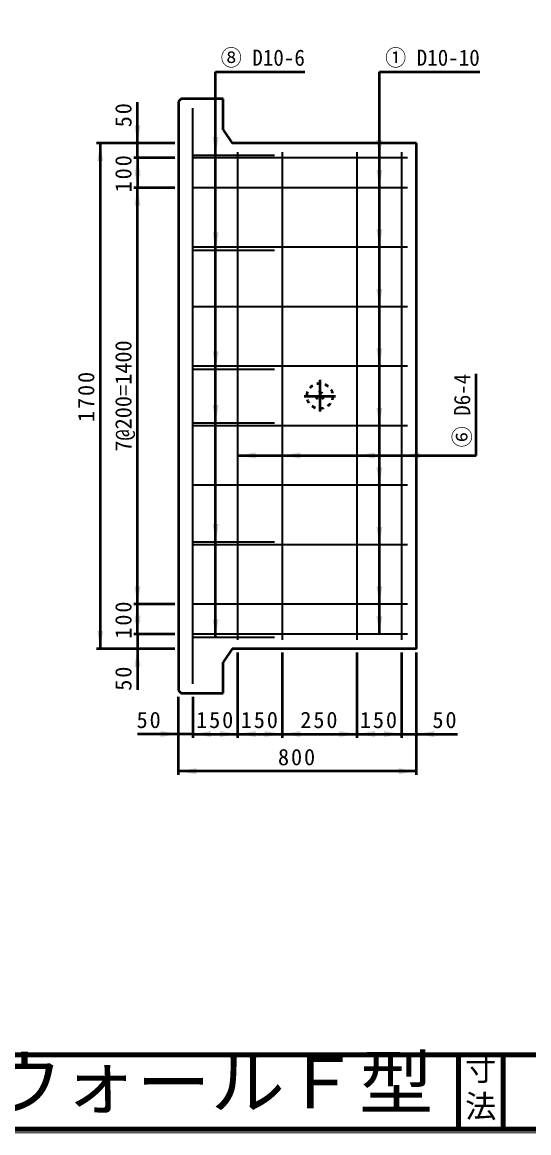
# Model space of a CAD drawing. Units: millimetres, scale not verified, with parts at other scales. Extents: x 100 to 4105, y 100 to 2870.
# Drawn here: x 2144 to 2825, y 100 to 1593 of the extents above; entities that cross this region are included whole.
import ezdxf
from ezdxf.enums import TextEntityAlignment as Align

# ---------------------------------------------------------------- set-up
doc = ezdxf.new("R2010")
doc.units = ezdxf.units.MM
doc.header["$LTSCALE"] = 5
doc.linetypes.add('USER2', pattern=[13.4, 10, -1.2, 1, -1.2])
doc.linetypes.add('USER3', pattern=[2.2, 1, -1.2])
doc.layers.add('V-nasSTD', color=7, linetype='Continuous', lineweight=50)
doc.styles.add('ＭＳ ゴシック', font='')
doc.styles.get('ＭＳ ゴシック').set_extended_font_data('MS Gothic')

msp = doc.modelspace()

# ---------------------------------------------------------------- hatches: boundary and pattern name
at = {"layer": 'V-nasSTD'}
for points in [[(2298.792, 1454.489), (2302.792, 1454.489), (2298.792, 1430.489), (2294.792, 1454.489)], [(2403.792, 1438.489), (2407.792, 1438.489), (2403.792, 1414.489), (2399.792, 1438.489)], [(2623.792, 1434.489), (2627.792, 1434.489), (2623.792, 1410.489), (2619.792, 1434.489)], [(2248.792, 1406.489), (2252.792, 1406.489), (2248.792, 1430.489), (2244.792, 1406.489)], [(2298.792, 1386.489), (2302.792, 1386.489), (2298.792, 1410.489), (2294.792, 1386.489)], [(2298.792, 1394.489), (2302.792, 1394.489), (2298.792, 1370.489), (2294.792, 1394.489)], [(2623.792, 1394.489), (2627.792, 1394.489), (2623.792, 1370.489), (2619.792, 1394.489)], [(2298.792, 1346.489), (2302.792, 1346.489), (2298.792, 1370.489), (2294.792, 1346.489)], [(2623.792, 1314.489), (2627.792, 1314.489), (2623.792, 1290.489), (2619.792, 1314.489)], [(2403.792, 1310.489), (2407.792, 1310.489), (2403.792, 1286.489), (2399.792, 1310.489)], [(2623.792, 1234.489), (2627.792, 1234.489), (2623.792, 1210.489), (2619.792, 1234.489)], [(2403.792, 1150.489), (2407.792, 1150.489), (2403.792, 1126.489), (2399.792, 1150.489)], [(2623.792, 1154.489), (2627.792, 1154.489), (2623.792, 1130.489), (2619.792, 1154.489)], [(2403.792, 1078.489), (2407.792, 1078.489), (2403.792, 1054.489), (2399.792, 1078.489)], [(2623.792, 1074.489), (2627.792, 1074.489), (2623.792, 1050.489), (2619.792, 1074.489)], [(2457.792, 1010.489), (2457.792, 1006.489), (2433.792, 1010.489), (2457.792, 1014.489)], [(2517.792, 1010.489), (2517.792, 1006.489), (2493.792, 1010.489), (2517.792, 1014.489)], [(2617.792, 1010.489), (2617.792, 1006.489), (2593.792, 1010.489), (2617.792, 1014.489)], [(2677.792, 1010.489), (2677.792, 1006.489), (2653.792, 1010.489), (2677.792, 1014.489)], [(2623.792, 994.489), (2627.792, 994.489), (2623.792, 970.489), (2619.792, 994.489)], [(2403.792, 918.489), (2407.792, 918.489), (2403.792, 894.489), (2399.792, 918.489)], [(2623.792, 914.489), (2627.792, 914.489), (2623.792, 890.489), (2619.792, 914.489)], [(2298.792, 834.489), (2302.792, 834.489), (2298.792, 810.489), (2294.792, 834.489)], [(2623.792, 834.489), (2627.792, 834.489), (2623.792, 810.489), (2619.792, 834.489)], [(2298.792, 786.489), (2302.792, 786.489), (2298.792, 810.489), (2294.792, 786.489)], [(2298.792, 794.489), (2302.792, 794.489), (2298.792, 770.489), (2294.792, 794.489)], [(2623.792, 794.489), (2627.792, 794.489), (2623.792, 770.489), (2619.792, 794.489)], [(2403.792, 790.489), (2407.792, 790.489), (2403.792, 766.489), (2399.792, 790.489)], [(2248.792, 774.489), (2252.792, 774.489), (2248.792, 750.489), (2244.792, 774.489)], [(2298.792, 726.489), (2302.792, 726.489), (2298.792, 750.489), (2294.792, 726.489)], [(2329.792, 636.089), (2329.792, 632.089), (2353.792, 636.089), (2329.792, 640.089)], [(2397.792, 636.089), (2397.792, 632.089), (2373.792, 636.089), (2397.792, 640.089)], [(2409.792, 636.089), (2409.792, 632.089), (2433.792, 636.089), (2409.792, 640.089)], [(2457.792, 636.089), (2457.792, 632.089), (2433.792, 636.089), (2457.792, 640.089)], [(2469.792, 636.089), (2469.792, 632.089), (2493.792, 636.089), (2469.792, 640.089)], [(2517.792, 636.089), (2517.792, 632.089), (2493.792, 636.089), (2517.792, 640.089)], [(2569.792, 636.089), (2569.792, 632.089), (2593.792, 636.089), (2569.792, 640.089)], [(2617.792, 636.089), (2617.792, 632.089), (2593.792, 636.089), (2617.792, 640.089)], [(2629.792, 636.089), (2629.792, 632.089), (2653.792, 636.089), (2629.792, 640.089)], [(2697.792, 636.089), (2697.792, 632.089), (2673.792, 636.089), (2697.792, 640.089)], [(2377.792, 586.089), (2377.792, 582.089), (2353.792, 586.089), (2377.792, 590.089)], [(2649.792, 586.089), (2649.792, 582.089), (2673.792, 586.089), (2649.792, 590.089)]]:
    msp.add_hatch(color=256, dxfattribs=at).paths.add_polyline_path(points)

# ---------------------------------------------------------------- linework, layer by layer
for p, q in [((2403.792, 766.489), (2403.792, 1526.489)), ((2403.792, 1526.489), (2523.792, 1526.489)), ((2623.792, 770.489), (2623.792, 1526.489)), ((2623.792, 1526.489), (2758.792, 1526.489)), ((2298.792, 1430.489), (2298.792, 1485.489)), ((2357.392, 1489.889), (2353.792, 1486.289)), ((2353.792, 1486.289), (2353.792, 694.689)), ((2413.792, 1489.889), (2357.392, 1489.889)), ((2413.792, 1448.309), (2413.792, 1489.889)), ((2413.792, 1448.309), (2425.792, 1430.489)), ((2348.792, 1430.489), (2243.792, 1430.489)), ((2248.792, 1430.489), (2248.792, 750.489)), ((2298.792, 1410.489), (2298.792, 1430.489)), ((2673.792, 1430.489), (2425.792, 1430.489)), ((2673.792, 750.489), (2673.792, 1430.489)), ((2348.792, 1410.489), (2293.792, 1410.489)), ((2298.792, 1410.489), (2298.792, 1370.489)), ((2348.792, 1370.489), (2293.792, 1370.489)), ((2298.792, 810.489), (2298.792, 1370.489)), ((2753.792, 1010.489), (2753.792, 1120.489)), ((2433.792, 1010.489), (2753.792, 1010.489)), ((2348.792, 810.489), (2293.792, 810.489)), ((2298.792, 770.489), (2298.792, 810.489)), ((2348.792, 770.489), (2293.792, 770.489)), ((2298.792, 770.489), (2298.792, 750.489)), ((2348.792, 750.489), (2243.792, 750.489)), ((2298.792, 750.489), (2298.792, 695.489)), ((2425.792, 750.489), (2413.792, 732.669)), ((2673.792, 750.489), (2425.792, 750.489)), ((2413.792, 691.089), (2413.792, 732.669)), ((2433.792, 631.089), (2433.792, 745.489)), ((2493.792, 631.089), (2493.792, 745.489)), ((2593.792, 631.089), (2593.792, 745.489)), ((2653.792, 631.089), (2653.792, 745.489)), ((2673.792, 581.089), (2673.792, 745.489)), ((2353.792, 694.689), (2357.392, 691.089)), ((2357.392, 691.089), (2413.792, 691.089)), ((2353.792, 581.089), (2353.792, 686.089)), ((2373.792, 631.089), (2373.792, 686.089)), ((2353.792, 636.089), (2298.792, 636.089)), ((2373.792, 636.089), (2353.792, 636.089)), ((2373.792, 636.089), (2433.792, 636.089)), ((2433.792, 636.089), (2493.792, 636.089)), ((2493.792, 636.089), (2593.792, 636.089)), ((2593.792, 636.089), (2653.792, 636.089)), ((2653.792, 636.089), (2673.792, 636.089)), ((2673.792, 636.089), (2728.792, 636.089)), ((2673.792, 586.089), (2353.792, 586.089))]:
    msp.add_line(p, q, dxfattribs=at)
at = {"layer": 'V-nasSTD', "lineweight": 35}
for p, q in [((2372.592, 1477.489), (2372.592, 703.489)), ((2433.792, 762.489), (2433.792, 1418.489)), ((2493.792, 762.489), (2493.792, 1418.489)), ((2593.792, 762.489), (2593.792, 1418.489)), ((2653.792, 762.489), (2653.792, 1418.489)), ((2371.792, 1414.489), (2482.822, 1414.489)), ((2661.792, 1410.489), (2373.792, 1410.489)), ((2661.792, 1370.489), (2373.792, 1370.489)), ((2371.792, 1286.489), (2482.822, 1286.489)), ((2661.792, 1290.489), (2373.792, 1290.489)), ((2661.792, 1210.489), (2373.792, 1210.489)), ((2371.792, 1126.489), (2482.822, 1126.489)), ((2661.792, 1130.489), (2373.792, 1130.489)), ((2371.792, 1054.489), (2482.822, 1054.489)), ((2661.792, 1050.489), (2373.792, 1050.489)), ((2661.792, 970.489), (2373.792, 970.489)), ((2371.792, 894.489), (2482.822, 894.489)), ((2661.792, 890.489), (2373.792, 890.489)), ((2661.792, 810.489), (2373.792, 810.489)), ((2371.792, 766.489), (2482.822, 766.489)), ((2661.792, 770.489), (2373.792, 770.489))]:
    msp.add_line(p, q, dxfattribs=at)
at = {"layer": 'V-nasSTD', "linetype": 'USER2'}
for p, q in [((2543.792, 1112.289), (2543.792, 1069.889)), ((2522.592, 1090.489), (2564.992, 1090.489))]:
    msp.add_line(p, q, dxfattribs=at)
at = {"layer": 'V-nasSTD', "lineweight": 100}
for p, q in [((105, 205), (4100, 205)), ((2730, 205), (2730, 105)), ((2790, 205), (2790, 105)), ((105, 105), (4100, 105))]:
    msp.add_line(p, q, dxfattribs=at)
at = {"layer": 'V-nasSTD', "lineweight": 13}
msp.add_lwpolyline([(100, 100), (100, 2870), (4105, 2870), (4105, 100)], close=True, dxfattribs=at)
at = {"layer": 'V-nasSTD', "linetype": 'USER3'}
for radius in [17.2, 5]:
    msp.add_circle((2543.792, 1090.489), radius, dxfattribs=at)

# ---------------------------------------------------------------- texts
at = {"layer": 'V-nasSTD', "style": 'ＭＳ ゴシック', "width": 0.95}
for s, p in [('⑧ D10-6', (2467.157, 1556.297)), ('① D10-10', (2695.078, 1556.297))]:
    msp.add_text(s, height=21.85, dxfattribs=at).set_placement(p, align=Align.TOP_CENTER)
at = {"layer": 'V-nasSTD', "style": 'ＭＳ ゴシック'}
msp.add_text('7@200=1400', height=21.99, rotation=90, dxfattribs=at).set_placement((2268.792, 1090.489), align=Align.TOP_CENTER)
at = {"layer": 'V-nasSTD', "style": 'ＭＳ ゴシック', "width": 0.95}
msp.add_text('⑥ D6-4', height=21.85, rotation=90, dxfattribs=at).set_placement((2723.984, 1070.933), align=Align.TOP_CENTER)
at = {"layer": 'V-nasSTD', "style": 'ＭＳ ゴシック', "width": 1.05}
msp.add_text('1stタッチウォールＦ型', height=69.65, dxfattribs=at).set_placement((1649.25, 202.47), align=Align.TOP_LEFT)
at = {"layer": 'V-nasSTD', "style": 'ＭＳ ゴシック'}
for s, p in [('寸', (2738.982, 200.999)), ('法', (2738.976, 151.01))]:
    msp.add_text(s, height=30.79, dxfattribs=at).set_placement(p, align=Align.TOP_LEFT)
at = {"layer": 'V-nasSTD', "char_height": 21.99, "attachment_point": 2, "rotation": 90, "style": 'ＭＳ ゴシック'}
for s, insert in [('\\T1.17;50', (2268.792, 1469.239)), ('\\T1.17;100', (2268.792, 1390.489)), ('\\T1.17;1700', (2218.792, 1090.489)), ('\\T1.17;100', (2268.792, 790.489)), ('\\T1.17;50', (2268.792, 711.739))]:
    msp.add_mtext(s, dxfattribs=dict(at, insert=insert))
at = {"layer": 'V-nasSTD', "char_height": 21.99, "attachment_point": 2, "style": 'ＭＳ ゴシック'}
for s, insert in [('\\T1.17;50', (2315.042, 666.089)), ('\\T1.17;150', (2403.792, 666.089)), ('\\T1.17;150', (2463.792, 666.089)), ('\\T1.17;250', (2543.792, 666.089)), ('\\T1.17;150', (2623.792, 666.089)), ('\\T1.17;50', (2712.542, 666.089)), ('\\T1.17;800', (2513.792, 616.089))]:
    msp.add_mtext(s, dxfattribs=dict(at, insert=insert))

doc.saveas('drawing.dxf')
